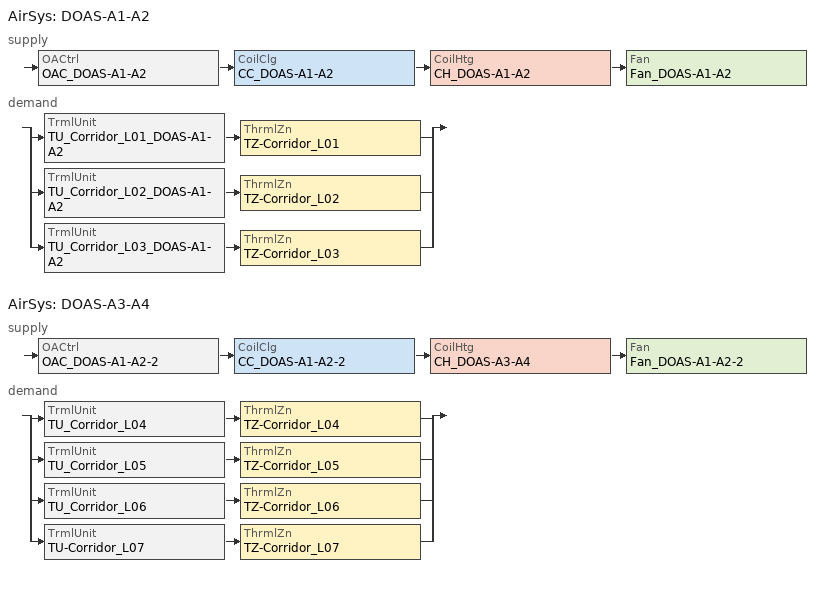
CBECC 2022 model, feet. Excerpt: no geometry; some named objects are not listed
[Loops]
AirSys 'DOAS-A1-A2'
 supply: OACtrl 'OAC_DOAS-A1-A2' > CoilClg 'CC_DOAS-A1-A2' > CoilHtg 'CH_DOAS-A1-A2' > Fan 'Fan_DOAS-A1-A2'
 demand: split
  | TrmlUnit 'TU_Corridor_L01_DOAS-A1-A2' > ThrmlZn 'TZ-Corridor_L01'
  | TrmlUnit 'TU_Corridor_L02_DOAS-A1-A2' > ThrmlZn 'TZ-Corridor_L02'
  | TrmlUnit 'TU_Corridor_L03_DOAS-A1-A2' > ThrmlZn 'TZ-Corridor_L03'
AirSys 'DOAS-A3-A4'
 supply: OACtrl 'OAC_DOAS-A1-A2-2' > CoilClg 'CC_DOAS-A1-A2-2' > CoilHtg 'CH_DOAS-A3-A4' > Fan 'Fan_DOAS-A1-A2-2'
 demand: split
  | TrmlUnit 'TU_Corridor_L04' > ThrmlZn 'TZ-Corridor_L04'
  | TrmlUnit 'TU_Corridor_L05' > ThrmlZn 'TZ-Corridor_L05'
  | TrmlUnit 'TU_Corridor_L06' > ThrmlZn 'TZ-Corridor_L06'
  | TrmlUnit 'TU-Corridor_L07' > ThrmlZn 'TZ-Corridor_L07'
[Proj]
Freedom Circle_Building A: GasType=NaturalGas; NatGasAvail=0; EffMetric=SEER/EER/HSPF; City=Santa Clara; ZipCode=95050; HVACAutoSizing=0; SolAccessRfArea=14570; ReducedPVReq=1; ReducedBattReq=1; ReducedBattReqExcpt=(Exc. 3) Battery required only for tenant areas >= 5,000 SF; RunTitle=Title 24 2022 Compliance; DefaultOptionInp=Modified Object; DefaultOptionObj=Modified Object; DefaultOptionDone=Modified Object
[Bldg]
<Name>Freedom Circle - Building A</Name>: BldgAz=45; TotStoryCnt=7; AboveGrdStoryCnt=7
[ResProj]
Freedom Circle_Building A 2: StdDesignFuel_Ckg=Proposed; StdDesignFuel_Dry=Proposed; StdDesignFuel_HVAC=Electricity; StdDesignFuel_DHW=Proposed; StdDesignCompactDistrib=0; StdDesignDrnWtrHtRecov=0; StdDesignHPWHLocOverride=0; StdDesignWinPerfAdjust=0; StdDesignIAQFanPwr=0.7
[ResZnGrp]
Name | Z | FlrToFlrHgt | FlrToCeilingHgt
Parking Floor | 0 | 10 | 10
1st Floor | 10 | 14 | 14
[ResOtherZn] ozDHWSys=SHW System; IAQOption=Individual IAQ Fans
Name | Type | SpcFunc | VentSpcFunc | Area | CeilingHeight | FloorHeight | Bottom | IAQFanRef | ozHVACSystem | ElevCnt | PrkgGarExhFlow
Bike_P01 | Unconditioned | Storage | General - Unoccupied | 586.731 | 10 | 10 | 0 | EF-B-4A_100 CFM_Bike Storage
Booster Pump_P01 | Unconditioned | Electrical, Mechanical, Telephone Rooms | Misc - All others | 526.75 | 10 | 10 | 0 | EF-B-1A_550 CFM_Booster Pump
Elec Distribution & Inverter_P01 | Conditioned | Electrical, Mechanical, Telephone Rooms | General - Unoccupied | 418.194 | 10 | 10 | 0 |  | CU-B-4A_Elec/Inverter_P01
Elevator 1&2_P01 | Unconditioned | Unoccupied-Include in Gross Floor Area | NA | 165.27 | 10 | 10 | 0 |  |  | 4
Elevator 3_P01 | Unconditioned | Unoccupied-Include in Gross Floor Area | NA | 89.8213 | 10 | 10 | 0 |  |  | 4
Elevator 4_P01 | Unconditioned | Unoccupied-Include in Gross Floor Area | NA | 85.0941 | 10 | 10 | 0 |  |  | 4
Elevator Ctrl 1&2_P01 | Conditioned | Electrical, Mechanical, Telephone Rooms | General - Unoccupied | 60.0976 | 10 | 10 | 0 |  | CU-B-2A_Elevator Ctrl 1&2_P01
Elevator Ctrl 3_P01 | Conditioned | Electrical, Mechanical, Telephone Rooms | General - Unoccupied | 199.11 | 10 | 10 | 0 |  | CU-B-3A_Elevator Ctrl 3_P01
Elevator Ctrl 4_P01 | Conditioned | Electrical, Mechanical, Telephone Rooms | General - Unoccupied | 87.3534 | 10 | 10 | 0 |  | CU-B-1A_Elevator Ctrl 4_P01
Elevator Lobby 1&2_P01 | Unconditioned | Lobby, Main Entry | Residential - Common corridors | 243.888 | 10 | 10 | 0 | SF-B-2A_200 CFM_Elev Lobby
Elevator Lobby 3_P01 | Unconditioned | Lobby, Main Entry | Residential - Common corridors | 151.669 | 10 | 10 | 0 | SF-B-3A_60 CFM_Elev Lobby
Elevator Lobby 4_P01 | Unconditioned | Lobby, Main Entry | Residential - Common corridors | 70.1511 | 10 | 10 | 0 | SF-B-1A_60 CFM_Elev Lobby
Fan Room_P01 | Unconditioned | Unoccupied-Include in Gross Floor Area |  | 489.311 | 10 | 10 | 0
Bike Storage_P01 | Unconditioned | Storage | General - Unoccupied | 1772.86 | 10 | 10 | 0 | EF-B-3A_250 CFM_Bike Storage
Parking Lot 2_P01 | Unconditioned | Parking Garage Area (Parking Zone and Ramps) | Exhaust - Parking garages | 64369.5 | 10 | 10 | 0 |  |  |  | 50000
Satellite Elec 1_P01 | Unconditioned | Electrical, Mechanical, Telephone Rooms | Misc - All others | 655.134 | 10 | 10 | 0 | EF-B-2A_400 CFM_Sat.Elec
Satellite Elec 2_P01 | Unconditioned | Electrical, Mechanical, Telephone Rooms |  | 516.688 | 10 | 10 | 0 | EF-B-6A_200CFM_Sat. Elec
Satellite Elec 3_P01 | Unconditioned | Electrical, Mechanical, Telephone Rooms |  | 389.998 | 10 | 10 | 0 | EF-B-5A_200 CFM_Sat. Elec
Stair 2_P01 | Unconditioned | Stairwell | General - Unoccupied | 362.414 | 10 | 10 | 0
Stair 3_P01 | Unconditioned | Stairwell | General - Unoccupied | 322.644 | 10 | 10 | 0
Stair 5_P01 | Unconditioned | Stairwell | General - Unoccupied | 194.124 | 10 | 10 | 0
Trash Termination 1_P01 | Unconditioned | Electrical, Mechanical, Telephone Rooms |  | 586.466 | 10 | 10 | 0 | ( TRE-A-1_600 CFM_Trash, TRS-A-1_600 CFM_Trash )
Trash Termination 2_P01 | Unconditioned | Unoccupied-Include in Gross Floor Area | NA | 458.317 | 10 | 10 | 0 | ( TRE-A-2_500 CFM_Trash, TRS-A-2_500 CFM_Trash )
Bike 1_L01 | Unconditioned | Storage | General - Unoccupied | 758.914 | 14 | 14 | 10 | EF-1-4A_100 CFM_BIKE
Bike 2_L01 | Unconditioned | Storage | General - Unoccupied | 441.972 | 14 | 14 | 10 | EF-1-5A_100 CFM_BIKE
Co-Working_L01 |  | Office Area (>250 square feet) | Office - Office space | 1304.46 | 14 | 14 | 10 | ( EF-1-1A_200 CFM_Co-Working, SF-1-1A_340 CFM_Co-Working ) | FCU-L1-1A-2A-3A_Co-Working_L01
Elec_L01 | Unconditioned | Unoccupied-Include in Gross Floor Area |  | 401.636 | 14 | 14 | 10
Elevator 1&2_L01 | Unconditioned | Unoccupied-Include in Gross Floor Area | NA | 165.27 | 14 | 14 | 10 |  |  | 4
Elevator 3_L01 | Unconditioned | Unoccupied-Include in Gross Floor Area | NA | 89.8213 | 14 | 14 | 10 |  |  | 4
Elevator 4_L01 | Unconditioned | Unoccupied-Include in Gross Floor Area | NA | 85.0941 | 14 | 14 | 10 |  |  | 4
Elevator Lobby 1&2_L01 | Unconditioned | Unoccupied-Include in Gross Floor Area |  | 542.515 | 14 | 14 | 10
[ResCathedralCeiling] RoofRise=0; Orientation=Back; Construction=Concrete Roof_2x8 R25; RoofSolReflect=0.65
Name | Area
Roof (Front 1) : Bike_P01 | 79.958
Roof (Front 1) : Elec Distribution & Inverter_P01 | 72.8912
Roof (Front 1) : Maintenance Bike Storage_P01 | 71.5769
Roof (Front 1) : Stair 3_P01 | 2.4791
Roof (Front 1) : Co-Working_L01 | 69.1628
Roof (Front 1) : Elevator Lobby 1&2_L01 | 2.33204
[ResUndgrWall] DepthBelowGrade=10; Construction=Undergrd Wall Cons
Name | Area
ExtWall (Left 1) : Bike_P01 | 318.921
ExtWall (Left 1) : Booster Pump_P01 | 150.528
ExtWall (Left 1) : Elec Distribution & Inverter_P01 | 272.014
ExtWall (Back 1) : Elec Distribution & Inverter_P01 | 155.22
ExtWall (Front 1) : Elevator 1&2_P01 | 82.8445
ExtWall (Left 1) : Elevator 1&2_P01 | 184.688
ExtWall (Right 1) : Elevator 3_P01 | 31.4101
ExtWall (Back 1) : Elevator Ctrl 3_P01 | 106.438
ExtWall (Right 1) : Elevator Ctrl 3_P01 | 185.586
ExtWall (Right 1) : Elevator Ctrl 4_P01 | 122.579
ExtWall (Front 1) : Elevator Lobby 1&2_P01 | 89.6522
ExtWall (Right 1) : Elevator Lobby 1&2_P01 | 272.037
ExtWall (Left 1) : Fan Room_P01 | 167.69
ExtWall (Front 1) : Maintenance Bike Storage_P01 | 248.894
ExtWall (Front 2) : Maintenance Bike Storage_P01 | 340.24
ExtWall (Front 3) : Maintenance Bike Storage_P01 | 23.5403
ExtWall (Left 1) : Maintenance Bike Storage_P01 | 150.667
ExtWall (Left 2) : Maintenance Bike Storage_P01 | 349.563
ExtWall (Right 1) : Maintenance Bike Storage_P01 | 98.5236
ExtWall (Front 1) : Parking Lot 2_P01 | 158.868
ExtWall (Front 2) : Parking Lot 2_P01 | 427.959
ExtWall (Front 3) : Parking Lot 2_P01 | 811.175
ExtWall (Front 4) : Parking Lot 2_P01 | 731.706
ExtWall (Left 1) : Parking Lot 2_P01 | 161.513
ExtWall (Left 2) : Parking Lot 2_P01 | 206.791
ExtWall (Left 3) : Parking Lot 2_P01 | 166.45
ExtWall (Left 4) : Parking Lot 2_P01 | 246.804
ExtWall (Left 5) : Parking Lot 2_P01 | 185.394
ExtWall (Left 6) : Parking Lot 2_P01 | 168.74
ExtWall (Back 1) : Parking Lot 2_P01 | 134.82
ExtWall (Back 2) : Parking Lot 2_P01 | 700.101
ExtWall (Back 3) : Parking Lot 2_P01 | 955.807
ExtWall (Back 4) : Parking Lot 2_P01 | 86.1848
ExtWall (Back 5) : Parking Lot 2_P01 | 320.3
ExtWall (Back 6) : Parking Lot 2_P01 | 105.407
ExtWall (Right 1) : Parking Lot 2_P01 | 50.9052
ExtWall (Right 2) : Parking Lot 2_P01 | 70.7594
ExtWall (Right 3) : Parking Lot 2_P01 | 162.749
ExtWall (Right 4) : Parking Lot 2_P01 | 746.624
ExtWall (Right 5) : Parking Lot 2_P01 | 1733.91
ExtWall (Right 6) : Parking Lot 2_P01 | 393.492
ExtWall (Front 1) : Satellite Elec 1_P01 | 112.218
ExtWall (Left 1) : Satellite Elec 1_P01 | 87.3491
ExtWall (Left 1) : Satellite Elec 2_P01 | 81.3619
ExtWall (Back 1) : Satellite Elec 2_P01 | 265.268
ExtWall (Left 1) : Stair 2_P01 | 243.283
ExtWall (Back 1) : Stair 2_P01 | 206.423
ExtWall (Right 1) : Stair 2_P01 | 120.857
ExtWall (Back 1) : Stair 3_P01 | 97.1447
ExtWall (Right 1) : Stair 3_P01 | 220.095
ExtWall (Left 1) : Stair 5_P01; ExtWall (Right 1) : Stair 5_P01 | 60.1837
ExtWall (Back 1) : Stair 5_P01 | 322.552
ExtWall (Front 1) : Trash Termination 1_P01 | 238.658
ExtWall (Back 1) : Trash Termination 2_P01 | 241.823
[ResSlabFlr]
Name | Area | Perimeter
SlabFlr : Bike_P01 | 586.731 | 0
SlabFlr : Booster Pump_P01 | 526.75 | 0
SlabFlr : Elec Distribution & Inverter_P01 | 418.194 | 0
SlabFlr : Elevator 1&2_P01 | 165.27 | 0
SlabFlr : Elevator 3_P01 | 89.8213 | 0
SlabFlr : Elevator 4_P01 | 85.0941 | 0
SlabFlr : Elevator Ctrl 1&2_P01 | 60.0976 | 0
SlabFlr : Elevator Ctrl 3_P01 | 199.11 | 0
SlabFlr : Elevator Ctrl 4_P01 | 87.3534 | 0
SlabFlr : Elevator Lobby 1&2_P01 | 243.888 | 0
SlabFlr : Elevator Lobby 3_P01 | 151.669 | 0
SlabFlr : Elevator Lobby 4_P01 | 70.1511 | 0
SlabFlr : Fan Room_P01 | 489.311 | 0
SlabFlr : Maintenance Bike Storage_P01 | 1772.86 | 0
SlabFlr : Parking Lot 2_P01 | 64369.5 | 0
SlabFlr : Satellite Elec 1_P01 | 655.134 | 0
SlabFlr : Satellite Elec 2_P01 | 516.688 | 0
SlabFlr : Satellite Elec 3_P01 | 389.998 | 0
SlabFlr : Stair 2_P01 | 362.414 | 0
SlabFlr : Stair 3_P01 | 322.644 | 0
SlabFlr : Stair 5_P01 | 194.124 | 0
SlabFlr : Trash Termination 1_P01 | 586.466 | 0
SlabFlr : Trash Termination 2_P01 | 458.317 | 0
SlabFlr : A8.0 MTL_L01 | 816.6 | 534.181
SlabFlr : B1.1 MTL_L01 | 2598.39 | 947.149
SlabFlr : B2.1 MTL_L01 | 1171.77 | 557.196
SlabFlr : S1.1 MTL_L01 | 547.743 | 324.282
SlabFlr : Co-Working_L01 | 1304.46 | 479.435
SlabFlr : Elec_L01 | 401.636 | 339.978
[ResIntWall]
Name | Area | Construction | IsPartySurface | Outside
IntWall : Bike_P01 | 183.299 | Concrete Interior Wall | 1 | Parking Lot 2_P01
IntWall : Bike_P01 2 | 319.344 | Concrete Interior Wall | 1 | Parking Lot 2_P01
IntWall : Bike_P01 3 | 184.41 | Concrete Interior Wall | 1 | Parking Lot 2_P01
IntWall : Booster Pump_P01 | 291.795 | Concrete Interior Wall | 1 | Fan Room_P01
IntWall : Booster Pump_P01 2 | 58.1398 | Concrete Interior Wall | 1 | Parking Lot 2_P01
IntWall : Booster Pump_P01 3 | 150.528 | Concrete Interior Wall | 1 | Parking Lot 2_P01
IntWall : Booster Pump_P01 4 | 349.934 | Concrete Interior Wall | 1 | Parking Lot 2_P01
IntWall : Elec Distribution & Inverter_P01 | 151.366 | Concrete Interior Wall | 1 | Parking Lot 2_P01
IntWall : Elec Distribution & Inverter_P01 2 | 273.621 | Concrete Interior Wall | 1 | Parking Lot 2_P01
IntWall : Elevator 1&2_P01 | 82.8445 | Concrete Interior Wall | 1 | Elevator Ctrl 1&2_P01
IntWall : Elevator 1&2_P01 2 | 199.495 | Concrete Interior Wall | 1 | Elevator Lobby 1&2_P01
IntWall : Elevator 1&2_P01 3 | 14.8064 | Concrete Interior Wall | 1 | Bike Storage_P01
IntWall : Elevator 3_P01 | 49.46 | Concrete Interior Wall | 1 | Elevator Ctrl 3_P01
IntWall : Elevator 3_P01 2 | 111.046 | Concrete Interior Wall | 1 | Elevator Lobby 3_P01
IntWall : Elevator 3_P01 3 | 80.2824 | Concrete Interior Wall | 1 | Stair 2_P01
IntWall : Elevator 3_P01 4 | 111.93 | Concrete Interior Wall | 1 | Stair 2_P01
IntWall : Elevator 4_P01 | 5.04921 | Concrete Interior Wall | 1 | Elevator Ctrl 4_P01
IntWall : Elevator 4_P01 2 | 99.1142 | Concrete Interior Wall | 1 | Elevator Lobby 4_P01
IntWall : Elevator 4_P01 3; IntWall : Elevator 4_P01 5 | 81.6929 | Concrete Interior Wall | 1 | Parking Lot 2_P01
IntWall : Elevator 4_P01 4 | 104.163 | Concrete Interior Wall | 1 | Parking Lot 2_P01
IntWall : Elevator Ctrl 1&2_P01 | 72.5427 | Concrete Interior Wall | 1 | Elevator Lobby 1&2_P01
IntWall : Elevator Ctrl 1&2_P01 2 | 72.5427 | Concrete Interior Wall | 1 | Bike Storage_P01
IntWall : Elevator Ctrl 1&2_P01 3 | 82.8445 | Concrete Interior Wall | 1 | Parking Lot 2_P01
IntWall : Elevator Ctrl 3_P01 | 136.58 | Concrete Interior Wall | 1 | Elevator Lobby 3_P01
IntWall : Elevator Ctrl 3_P01 2 | 107.307 | Concrete Interior Wall | 1 | Parking Lot 2_P01
IntWall : Elevator Ctrl 4_P01 | 65.4626 | Concrete Interior Wall | 1 | Elevator Lobby 4_P01
IntWall : Elevator Ctrl 4_P01 2 | 66.2139 | Concrete Interior Wall | 1 | Parking Lot 2_P01
IntWall : Elevator Ctrl 4_P01 3 | 57.1161 | Concrete Interior Wall | 1 | Parking Lot 2_P01
IntWall : Elevator Ctrl 4_P01 4 | 71.2631 | Concrete Interior Wall | 1 | Parking Lot 2_P01
IntWall : Elevator Lobby 1&2_P01 | 89.6522 | Concrete Interior Wall | 1 | Parking Lot 2_P01
IntWall : Elevator Lobby 3_P01 | 93.313 | Concrete Interior Wall | 1 | Parking Lot 2_P01
IntWall : Elevator Lobby 3_P01 2 | 111.831 | Concrete Interior Wall | 1 | Parking Lot 2_P01
IntWall : Elevator Lobby 3_P01 3 | 42.3139 | Concrete Interior Wall | 1 | Stair 2_P01
IntWall : Elevator Lobby 4_P01 | 8.0479 | Concrete Interior Wall | 1 | Parking Lot 2_P01
IntWall : Elevator Lobby 4_P01 2 | 65.4626 | Concrete Interior Wall | 1 | Parking Lot 2_P01
IntWall : Elevator Lobby 4_P01 3 | 107.162 | Concrete Interior Wall | 1 | Parking Lot 2_P01
IntWall : Fan Room_P01 | 167.69 | Concrete Interior Wall | 1 | Parking Lot 2_P01
IntWall : Fan Room_P01 2 | 291.795 | Concrete Interior Wall | 1 | Satellite Elec 1_P01
IntWall : Maintenance Bike Storage_P01 | 73.1234 | Concrete Interior Wall | 1 | Parking Lot 2_P01
IntWall : Maintenance Bike Storage_P01 2 | 549.682 | Concrete Interior Wall | 1 | Parking Lot 2_P01
IntWall : Maintenance Bike Storage_P01 3 | 141.093 | Concrete Interior Wall | 1 | Parking Lot 2_P01
IntWall : Maintenance Bike Storage_P01 4 | 78.9075 | Concrete Interior Wall | 1 | Parking Lot 2_P01
IntWall : Maintenance Bike Storage_P01 5 | 63.0381 | Concrete Interior Wall | 1 | Parking Lot 2_P01
IntWall : Maintenance Bike Storage_P01 6 | 149.967 | Concrete Interior Wall | 1 | Parking Lot 2_P01
IntWall : Parking Lot 2_P01 | 38.9468 | Concrete Interior Wall | 1 | Satellite Elec 1_P01
IntWall : Parking Lot 2_P01 2 | 29.5997 | Concrete Interior Wall | 1 | Satellite Elec 1_P01
IntWall : Parking Lot 2_P01 3 | 423.205 | Concrete Interior Wall | 1 | Satellite Elec 1_P01
IntWall : Parking Lot 2_P01 4 | 160.472 | Concrete Interior Wall | 1 | Satellite Elec 1_P01
IntWall : Parking Lot 2_P01 5 | 58.1398 | Concrete Interior Wall | 1 | Satellite Elec 1_P01
IntWall : Parking Lot 2_P01 6 | 266.558 | Concrete Interior Wall | 1 | Satellite Elec 2_P01
IntWall : Parking Lot 2_P01 7 | 112.627 | Concrete Interior Wall | 1 | Satellite Elec 2_P01
IntWall : Parking Lot 2_P01 8; IntWall : Parking Lot 2_P01 10 | 280.748 | Concrete Interior Wall | 1 | Satellite Elec 3_P01
IntWall : Parking Lot 2_P01 9; IntWall : Parking Lot 2_P01 11 | 138.914 | Concrete Interior Wall | 1 | Satellite Elec 3_P01
IntWall : Parking Lot 2_P01 12 | 91.7119 | Concrete Interior Wall | 1 | Stair 2_P01
IntWall : Parking Lot 2_P01 13 | 45.3352 | Concrete Interior Wall | 1 | Stair 3_P01
IntWall : Parking Lot 2_P01 14 | 167.275 | Concrete Interior Wall | 1 | Stair 3_P01
IntWall : Parking Lot 2_P01 15 | 72.0681 | Concrete Interior Wall | 1 | Stair 3_P01
IntWall : Parking Lot 2_P01 16 | 322.552 | Concrete Interior Wall | 1 | Stair 5_P01
IntWall : Parking Lot 2_P01 17 | 143.012 | Concrete Interior Wall | 1 | Trash Termination 1_P01
IntWall : Parking Lot 2_P01 18 | 238.658 | Concrete Interior Wall | 1 | Trash Termination 1_P01
IntWall : Parking Lot 2_P01 19 | 245.735 | Concrete Interior Wall | 1 | Trash Termination 1_P01
IntWall : Parking Lot 2_P01 20 | 169.228 | Concrete Interior Wall | 1 | Trash Termination 2_P01
ResidentialInteriorWall 1526 | 20000 | Concrete Interior Wall |  | Parking Lot 2_P01
IntWall : Satellite Elec 1_P01 | 102.723 | Concrete Interior Wall | 1 | Trash Termination 1_P01
IntWall : Satellite Elec 2_P01 | 194.627 | Concrete Interior Wall | 1 | Trash Termination 2_P01
IntWall : Stair 3_P01 | 71.4232 | Concrete Interior Wall | 1 | Trash Termination 2_P01
IntWall : Stair 3_P01 2 | 17.5122 | Concrete Interior Wall | 1 | Trash Termination 2_P01
IntWall : Stair 3_P01 3 | 179.131 | Concrete Interior Wall | 1 | Trash Termination 2_P01
IntWall : A1.0 MTL_L01 | 354.881 | Interior Wall Cons | 1 | Corridor_L01
IntWall : A1.0 MTL_L01 2 | 387.418 | Interior Wall Cons | 1 | B2.1 MTL_L01
IntWall : A1.0 MTL_L01 3 | 103.027 | Interior Wall Cons | 1 | Elevator Lobby 3_L01
IntWall : A1.0 MTL_L01 4 | 375.25 | Interior Wall Cons | 1 | Stair 2_L01
IntWall : A1.0 MTL_L01 5 | 354.283 | Interior Wall Cons | 1 | Corridor_L01
IntWall : A1.0 MTL_L01 6 | 27.0495 | Interior Wall Cons | 1 | Corridor_L01
IntWall : A1.0 MTL_L01 7 | 83.7527 | Interior Wall Cons | 1 | A8.0 MTL_L01
IntWall : A1.0 MTL_L01 8 | 385.752 | Interior Wall Cons | 1 | B2.0 MTL_L01
IntWall : A1.0 MTL_L01 9 | 367.893 | Interior Wall Cons | 1 | Elec_L01
IntWall : A1.0 MTL_L01 10 | 348.364 | Interior Wall Cons | 1 | Corridor_L01
IntWall : A1.0 MTL_L01 11 | 384.47 | Interior Wall Cons | 1 | MAIL_L01
IntWall : A1.0 MTL_L01 12 | 474.575 | Interior Wall Cons | 1 | S1.0 MTL_L01
IntWall : A1.0 MTL_L01 13 | 354.252 | Interior Wall Cons | 1 | Corridor_L01
IntWall : A1.0 MTL_L01 14 | 385.901 | Interior Wall Cons | 1 | A2.0 MTL_L01
IntWall : A1.0 MTL_L01 15 | 478.82 | Interior Wall Cons | 1 | S1.0 MTL_L01
IntWall : A2.0 MTL_L01 | 357.877 | Interior Wall Cons | 1 | Corridor_L01
IntWall : A2.0 MTL_L01 2 | 482.192 | Interior Wall Cons | 1 | B2.0 MTL_L01
IntWall : A2.0 MTL_L01 3 | 478.261 | Interior Wall Cons | 1 | B3.0 MTL_L01
IntWall : A2.0 MTL_L01 4; IntWall : A2.0 MTL_L01 5 | 480.837 | Interior Wall Cons | 1 | B1.1 MTL_L01
IntWall : A2.0 MTL_L01 6 | 349.812 | Interior Wall Cons | 1 | Corridor_L01
IntWall : A2.0 MTL_L01 7 | 352.118 | Interior Wall Cons | 1 | Corridor_L01
IntWall : A2.0 MTL_L01 8 | 387.857 | Interior Wall Cons | 1 | B2.0 MTL_L01
IntWall : A2.0 MTL_L01 9 | 353.963 | Interior Wall Cons | 1 | Corridor_L01
IntWall : A2.0 MTL_L01 10 | 481.012 | Interior Wall Cons | 1 | Elevator Lobby 3_L01
IntWall : A2.0 MTL_L01 11 | 477.841 | Interior Wall Cons | 1 | S1.0 MTL_L01
IntWall : A8.0 MTL_L01 | 75.2265 | Interior Wall Cons | 1 | Corridor_L01
IntWall : A8.0 MTL_L01 2 | 50.0685 | Interior Wall Cons | 1 | Corridor_L01
IntWall : A8.0 MTL_L01 3 | 433.14 | Interior Wall Cons | 1 | B2.1 MTL_L01
IntWall : A8.0 MTL_L01 4 | 129.998 | Interior Wall Cons | 1 | Elec_L01
IntWall : A8.0 MTL_L01 5 | 162.589 | Interior Wall Cons | 1 | Elec_L01
IntWall : A8.0 MTL_L01 6 | 164.26 | Interior Wall Cons | 1 | Elec_L01
IntWall : B1.1 MTL_L01; IntWall : B3.0 MTL_L01 2 | 68.668 | Interior Wall Cons | 1 | Corridor_L01
IntWall : B1.1 MTL_L01 2 | 530.094 | Interior Wall Cons | 1 | Corridor_L01
IntWall : B1.1 MTL_L01 3; IntWall : B3.0 MTL_L01 3 | 379.139 | Interior Wall Cons | 1 | Stair 4_L01
IntWall : B1.1 MTL_L01 4 | 529.07 | Interior Wall Cons | 1 | Corridor_L01
IntWall : B1.1 MTL_L01 5 | 456.938 | Interior Wall Cons | 1 | S1.1 MTL_L01
IntWall : B2.0 MTL_L01 | 524.62 | Interior Wall Cons | 1 | Corridor_L01
IntWall : B2.0 MTL_L01 2 | 526.039 | Interior Wall Cons | 1 | Corridor_L01
IntWall : B2.0 MTL_L01 3 | 385.562 | Interior Wall Cons | 1 | S1.0 MTL_L01
IntWall : B2.1 MTL_L01 | 159.635 | Interior Wall Cons | 1 | Corridor_L01
IntWall : B2.1 MTL_L01 2 | 46.0482 | Interior Wall Cons | 1 | Corridor_L01
IntWall : B2.1 MTL_L01 3 | 365.695 | Interior Wall Cons | 1 | Corridor_L01
IntWall : B3.0 MTL_L01 | 486.969 | Interior Wall Cons | 1 | Corridor_L01
IntWall : B3.0 MTL_L01 4 | 250.205 | Interior Wall Cons | 1 | Corridor_L01
IntWall : B3.0 MTL_L01 5 | 96.6436 | Interior Wall Cons | 1 | Stair 3_L01
IntWall : B3.0 MTL_L01 6 | 136.259 | Interior Wall Cons | 1 | Trash Vestibule 2_L01
IntWall : S1.0 MTL_L01 | 242.963 | Interior Wall Cons | 1 | Corridor_L01
IntWall : S1.0 MTL_L01 2 | 474.445 | Interior Wall Cons | 1 | Stair 1_L01
IntWall : S1.0 MTL_L01 3 | 237.984 | Interior Wall Cons | 1 | Corridor_L01
IntWall : S1.0 MTL_L01 4 | 474.224 | Interior Wall Cons | 1 | Stair 1_L01
IntWall : S1.0 MTL_L01 5 | 236.667 | Interior Wall Cons | 1 | Corridor_L01
IntWall : S1.1 MTL_L01 | 234.95 | Interior Wall Cons | 1 | Corridor_L01
IntWall : S1.1 MTL_L01 2 | 456.938 | Interior Wall Cons | 1 | Co-Working_L01
IntWall : Bike 1_L01 | 366.329 | Interior Wall Cons | 1 | Fan_L01
IntWall : Bike 1_L01 2 | 313.089 | Interior Wall Cons | 1 | Leasing Office_L01
IntWall : Bike 1_L01 3 | 108.766 | Interior Wall Cons | 1 | Parking Lot_L01
IntWall : Bike 1_L01 4 | 313.089 | Interior Wall Cons | 1 | Parking Lot_L01
IntWall : Bike 1_L01 5 | 475.095 | Interior Wall Cons | 1 | Parking Lot_L01
IntWall : Bike 2_L01 | 481.029 | Interior Wall Cons | 1 | Corridor_L01
IntWall : Bike 2_L01 2 | 47.222 | Interior Wall Cons | 1 | Parking Lot_L01
IntWall : Bike 2_L01 3 | 218.846 | Interior Wall Cons | 1 | Parking Lot_L01
IntWall : Bike 2_L01 4 | 470.98 | Interior Wall Cons | 1 | Parking Lot_L01
IntWall : Bike 2_L01 5 | 100.834 | Interior Wall Cons | 1 | Parking Lot_L01
IntWall : Co-Working_L01 | 425.521 | Interior Wall Cons | 1 | Passageway 2_L01
IntWall : Elevator 1&2_L01 | 20.729 | Interior Wall Cons | 1 | Elevator Lobby 1&2_L01
IntWall : Elevator 1&2_L01 2 | 115.982 | Interior Wall Cons | 1 | Elevator Lobby 1&2_L01
IntWall : Elevator 1&2_L01 3 | 279.293 | Interior Wall Cons | 1 | Elevator Lobby 1&2_L01
IntWall : Elevator 1&2_L01 4 | 258.564 | Interior Wall Cons | 1 | Lobby_L01
IntWall : Elevator 1&2_L01 5 | 115.982 | Interior Wall Cons | 1 | Lobby_L01
IntWall : Elevator 3_L01 | 155.464 | Interior Wall Cons | 1 | Elevator Lobby 3_L01
IntWall : Elevator 3_L01 2 | 113.218 | Interior Wall Cons | 1 | Elevator Lobby 3_L01
IntWall : Elevator 3_L01 3 | 156.702 | Interior Wall Cons | 1 | Elevator Lobby 3_L01
IntWall : Elevator 3_L01 4 | 112.395 | Interior Wall Cons | 1 | Stair 2_L01
IntWall : Elevator 4_L01 | 138.76 | Interior Wall Cons | 1 | Elevator Lobby 4_L01
IntWall : Elevator 4_L01 2 | 145.829 | Interior Wall Cons | 1 | Move-in_L01
IntWall : Elevator 4_L01 3 | 114.37 | Interior Wall Cons | 1 | Move-in_L01
IntWall : Elevator 4_L01 4 | 7.0689 | Interior Wall Cons | 1 | Move-in_L01
IntWall : Elevator 4_L01 5 | 114.37 | Interior Wall Cons | 1 | Parking Lot_L01
IntWall : Elevator Lobby 1&2_L01 | 331.972 | Interior Wall Cons | 1 | Lobby_L01
IntWall : Elevator Lobby 1&2_L01 2 | 125.513 | Interior Wall Cons | 1 | Lobby_L01
IntWall : Elevator Lobby 1&2_L01 3 | 24.6699 | Interior Wall Cons | 1 | MAIL_L01
[IntLtgSys] AllowType=GeneralAllowance
Name | LumRef | LumCnt
Lighting_Bike_P01; Lighting_Satellite Elec 2_P01; Lighting_Satellite Elec 3_P01; Lighting_Trash Termination 1_P01; Lighting_Trash Termination 2_P01 | FB1 | 6
Lighting_Booster Pump_P01; Lighting_Bike 1_L01; Lighting_Elec_L01 | FB1 | 4
Lighting_Elec Distribution & Inverter_P01 | FB1 | 3
Lighting_Elevator Ctrl 1&2_P01; Lighting_Elevator Ctrl 3_P01 | FB1 | 2
Lighting_Elevator Ctrl 4_P01 | FB1 | 1
Lighting_Elevator Lobby 1&2_P01; Lighting_Elevator Lobby 3_P01 | FC1 | 2
Lighting_Elevator Lobby 2_P01 | A2 | 2
Lighting_Fan Room_P01 | FB1 | 5
Lighting_Bike Storage_P01 | ( FB1, FB1, FB1, FB1, FB1 ) | ( 3, 3, 3, 3, 3 )
Lighting_Bike Storage_P01 2 | ( FG1, FG1E, EX ) | ( 69, 69, 14 )
Lighting_Satellite Elec 1_P01 | FB1 | 7
Lighting_Stair 2_P01; Lighting_Stair 5_P01 | FS1 | 2
Lighting_Stair 3_P01 | FS1 | 3
Lighting_Co-Working_L01 | ( A2A, A2, LDP1 ) | ( 4, 14, 2 )
[ResZn] CeilingHeight=14; FloorHeight=14; Bottom=10
A1.0 MTL_L01; A2.0 MTL_L01; A8.0 MTL_L01; B1.1 MTL_L01; B2.0 MTL_L01; B2.1 MTL_L01; B3.0 MTL_L01; S1.0 MTL_L01; S1.1 MTL_L01
[ResExtWall] Construction=R-21 Metal Frame
Name | Orientation | Area
ExtWall (Front 1) : A1.0 MTL_L01 | Front | 92.3
ExtWall (Front 2) : A1.0 MTL_L01 | Front | 95.5482
ExtWall (Left 1) : A1.0 MTL_L01 | Left | 93.2304
ExtWall (Left 2) : A1.0 MTL_L01 | Left | 157.681
ExtWall (Left 3) : A1.0 MTL_L01 | Left | 194.176
ExtWall (Left 4) : A1.0 MTL_L01 | Left | 150.903
ExtWall (Left 5) : A1.0 MTL_L01 | Left | 190.464
ExtWall (Back 1) : A1.0 MTL_L01 | Back | 159.437
ExtWall (Back 2) : A1.0 MTL_L01 | Back | 193.603
ExtWall (Back 3) : A1.0 MTL_L01 | Back | 158.257
ExtWall (Back 4) : A1.0 MTL_L01 | Back | 197.773
ExtWall (Right 1) : A1.0 MTL_L01 | Right | 94.0157
ExtWall (Front 1) : A2.0 MTL_L01 | Front | 349.812
ExtWall (Left 1) : A2.0 MTL_L01 | Left | 98.641
ExtWall (Back 1) : A2.0 MTL_L01 | Back | 353.22
ExtWall (Back 2) : A2.0 MTL_L01 | Back | 351.722
ExtWall (Back 3) : A2.0 MTL_L01 | Back | 353.601
ExtWall (Right 1) : A2.0 MTL_L01 | Right | 95.8649
ExtWall (Front 1) : A8.0 MTL_L01 | Front | 94.6423
ExtWall (Left 1) : A8.0 MTL_L01 | Left | 188.294
ExtWall (Left 2) : A8.0 MTL_L01 | Left | 71.6659
ExtWall (Back 1) : A8.0 MTL_L01 | Back | 497.291
ExtWall (Front 1) : B1.1 MTL_L01 | Front | 530.094
ExtWall (Front 2) : B1.1 MTL_L01 | Front | 529.07
ExtWall (Left 1) : B1.1 MTL_L01 | Left | 23.8983
ExtWall (Right 1) : B1.1 MTL_L01 | Right | 33.0295
ExtWall (Front 1) : B2.0 MTL_L01 | Front | 92.1495
ExtWall (Left 1) : B2.0 MTL_L01 | Left | 94.9349
ExtWall (Left 2) : B2.0 MTL_L01 | Left | 168.661
ExtWall (Left 3) : B2.0 MTL_L01 | Left | 362.091
ExtWall (Back 1) : B2.0 MTL_L01 | Back | 163.677
ExtWall (Back 2) : B2.0 MTL_L01 | Back | 364.328
ExtWall (Back 3) : B2.0 MTL_L01 | Back | 88.8681
ExtWall (Back 1) : B2.1 MTL_L01 | Back | 169.621
ExtWall (Back 2) : B2.1 MTL_L01 | Back | 362.609
ExtWall (Right 1) : B2.1 MTL_L01 | Right | 92.6713
ExtWall (Front 1) : B3.0 MTL_L01 | Front | 486.969
ExtWall (Left 1) : B3.0 MTL_L01 | Left | 33.0295
ExtWall (Back 1) : B3.0 MTL_L01 | Back | 480.566
ExtWall (Right 1) : B3.0 MTL_L01 | Right | 480.837
ExtWall (Right 2) : B3.0 MTL_L01 | Right | 480.495
ExtWall (Left 1) : S1.0 MTL_L01 | Left | 237.552
ExtWall (Left 2) : S1.0 MTL_L01 | Left | 239.213
ExtWall (Back 1) : S1.0 MTL_L01 | Back | 87.31
ExtWall (Back 2) : S1.0 MTL_L01 | Back | 233.742
ExtWall (Front 1) : S1.1 MTL_L01 | Front | 234.95
ExtWall (Front 1) : Co-Working_L01 | Front | 472.192
ExtWall (Left 1) : Co-Working_L01 | Left | 550.731
ExtWall (Left 1) : Elec_L01 | Left | 51.5228
ExtWall (Left 2) : Elec_L01 | Left | 193.707
ExtWall (Back 1) : Elec_L01 | Back | 88.1541
[ResWin] SpecMethod=Overall Window Area
Name | WinType
Window (Front 1) : A1.0 MTL_L01; Window (Front 2) : A1.0 MTL_L01; Window (Left 3) : A8.0 MTL_L01; Window (Front 1) : B2.0 MTL_L01 | ResidentialWindowType 1
Window (Left 1) : A1.0 MTL_L01; Window (Left 4) : A1.0 MTL_L01; Window (Back 1) : A1.0 MTL_L01; Window (Back 4) : A1.0 MTL_L01; Window (Back 5) : A1.0 MTL_L01; Window (Front 2) : A2.0 MTL_L01; Window (Back 1) : A2.0 MTL_L01; Window (Back 2) : A2.0 MTL_L01; Window (Back 3) : A2.0 MTL_L01; Window (Back 5) : A2.0 MTL_L01; Window (Back 6) : A2.0 MTL_L01; Window (Back 8) : A2.0 MTL_L01; Window (Front 1) : B1.1 MTL_L01; Window (Front 3) : B1.1 MTL_L01; Window (Front 4) : B1.1 MTL_L01; Window (Front 6) : B1.1 MTL_L01; Window (Left 1) : B2.0 MTL_L01; Window (Back 1) : B2.0 MTL_L01; Window (Back 2) : B2.0 MTL_L01; Window (Back 3) : B2.0 MTL_L01; Window (Back 1) : B2.1 MTL_L01; Window (Back 1) : B3.0 MTL_L01; Window (Back 2) : B3.0 MTL_L01; Window (Right 8) : B3.0 MTL_L01; Window (Right 9) : B3.0 MTL_L01; Window (Back 2) : S1.0 MTL_L01 | ResidentialWindowType 2
Window (Left 2) : A1.0 MTL_L01; Window (Left 3) : A1.0 MTL_L01; Window (Left 5) : A1.0 MTL_L01; Window (Left 6) : A1.0 MTL_L01; Window (Back 2) : A1.0 MTL_L01; Window (Back 3) : A1.0 MTL_L01; Window (Back 6) : A1.0 MTL_L01; Window (Back 4) : A2.0 MTL_L01; Window (Back 3) : A8.0 MTL_L01; Window (Back 4) : A8.0 MTL_L01; Window (Back 5) : A8.0 MTL_L01; Window (Left 2) : B2.0 MTL_L01; Window (Left 3) : B2.0 MTL_L01; Window (Left 4) : B2.0 MTL_L01; Window (Left 5) : B2.0 MTL_L01; Window (Back 2) : B2.1 MTL_L01; Window (Back 3) : B2.1 MTL_L01; Window (Back 4) : B2.1 MTL_L01; Window (Back 5) : B2.1 MTL_L01; Window (Left 1) : S1.0 MTL_L01; Window (Left 2) : S1.0 MTL_L01; Window (Left 3) : S1.0 MTL_L01; Window (Left 4) : S1.0 MTL_L01 | ResidentialWindowType 3
Window (Front 1) : A2.0 MTL_L01; Window (Front 2) : B1.1 MTL_L01; Window (Front 5) : B1.1 MTL_L01; Window (Front 1) : S1.1 MTL_L01 | ResidentialWindowType 4
Window (Back 7) : A2.0 MTL_L01; Window (Front 1) : B3.0 MTL_L01; Window (Front 2) : B3.0 MTL_L01; Window (Back 3) : B3.0 MTL_L01; Window (Back 4) : B3.0 MTL_L01; Window (Back 5) : B3.0 MTL_L01; Window (Right 1) : B3.0 MTL_L01; Window (Right 2) : B3.0 MTL_L01; Window (Right 5) : B3.0 MTL_L01; Window (Right 6) : B3.0 MTL_L01; Window (Right 7) : B3.0 MTL_L01; Window (Back 1) : S1.0 MTL_L01 | ResidentialWindowType 5
Window (Left 1) : A8.0 MTL_L01; Window (Left 2) : A8.0 MTL_L01; Window (Back 1) : A8.0 MTL_L01; Window (Back 2) : A8.0 MTL_L01 | ResidentialWindowType 6
Window (Front 3) : B3.0 MTL_L01; Window (Front 4) : B3.0 MTL_L01; Window (Right 3) : B3.0 MTL_L01; Window (Right 4) : B3.0 MTL_L01 | ResidentialWindowType 7
Window (Front 1) : Co-Working_L01; Window (Front 3) : Co-Working_L01 | ResidentialWindowType 8
Window (Front 2) : Co-Working_L01 | ResidentialWindowType 9
Window (Left 1) : Co-Working_L01 | ResidentialWindowType 10
Window (Left 2) : Co-Working_L01; Window (Left 3) : Co-Working_L01 | ResidentialWindowType 11
Window (Left 4) : Co-Working_L01 | ResidentialWindowType 12
Window (Left 1) : Elec_L01 | ResidentialWindowType 13
[ResIntFlr] FloorZ=10; Construction=Interior Concrete Floor; IsPartySurface=1
Name | Area | Outside
IntFloor : A1.0 MTL_L01 | 311.111 | Elec Distribution & Inverter_P01
IntFloor : A1.0 MTL_L01 2 | 444.843 | Parking Lot 2_P01
IntFloor : A1.0 MTL_L01 3 | 411.847 | Bike Storage_P01
IntFloor : A1.0 MTL_L01 4 | 351.153 | Parking Lot 2_P01
IntFloor : A2.0 MTL_L01 | 24.1369 | Satellite Elec 2_P01
IntFloor : A2.0 MTL_L01 2 | 99.5897 | Elevator Ctrl 3_P01
IntFloor : A2.0 MTL_L01 3 | 2.36209 | Parking Lot 2_P01
IntFloor : B2.0 MTL_L01 | 196.141 | Bike_P01
IntFloor : B2.0 MTL_L01 2 | 34.1929 | Elec Distribution & Inverter_P01
IntFloor : B2.0 MTL_L01 3 | 973.205 | Parking Lot 2_P01
IntFloor : B3.0 MTL_L01 | 3.97128 | Satellite Elec 2_P01
IntFloor : B3.0 MTL_L01 2 | 6.48858 | Stair 3_P01
IntFloor : B3.0 MTL_L01 3 | 25.741 | Trash Termination 2_P01
IntFloor : S1.0 MTL_L01 | 310.632 | Bike_P01
IntFloor : S1.0 MTL_L01 2 | 269.967 | Parking Lot 2_P01
IntFloor : S1.0 MTL_L01 3 | 107.913 | Bike Storage_P01
IntFloor : S1.0 MTL_L01 4 | 469.415 | Parking Lot 2_P01
IntFloor : Bike 1_L01 | 510.823 | Booster Pump_P01
IntFloor : Bike 1_L01 2 | 212.585 | Fan Room_P01
IntFloor : Bike 1_L01 3 | 34.6488 | Parking Lot 2_P01
IntFloor : Bike 1_L01 4 | 0.857291 | Parking Lot 2_P01
IntFloor : Bike 2_L01 | 441.972 | Parking Lot 2_P01
IntFloor : Elevator 1&2_L01 | 165.27 | Elevator 1&2_P01
IntFloor : Elevator 3_L01 | 89.8213 | Elevator 3_P01
IntFloor : Elevator 4_L01 | 85.0941 | Elevator 4_P01
IntFloor : Elevator Lobby 1&2_L01 | 60.0976 | Elevator Ctrl 1&2_P01
IntFloor : Elevator Lobby 1&2_L01 2 | 243.888 | Elevator Lobby 1&2_P01
IntFloor : Elevator Lobby 1&2_L01 3 | 238.53 | Bike Storage_P01
[DwellUnit]
Name | DwellUnitTypeRef | Count
DwellingUnit 1 | A1.0 MTL_A | 4
DwellingUnit 2 | A2.0 MTL_A | 4
DwellingUnit 3 | A8.0 MTL_A
DwellingUnit 4 | B1.1 MTL_A | 2
DwellingUnit 5 | B2.0 MTL_A | 2
DwellingUnit 6 | B2.1 MTL_A
DwellingUnit 7 | B3.0 MTL_A | 2
DwellingUnit 8 | S1.0 MTL_A | 3
DwellingUnit 9 | S1.1 MTL_A | 1
[AirSys] Type=PVAV; CtrlSysType=DDCToZone; Cnt=1; ClgCtrl=Fixed; DuctLctn=Conditioned
DOAS-A1-A2; DOAS-A3-A4
[AirSeg]
Name | Sys | Type
DOAS-A1-A2_AS | DOAS-A1-A2 | Supply
Return_DOAS-A1-A2 | DOAS-A1-A2 | Return
DOAS-A3-A4_AS | DOAS-A3-A4 | Supply
Return_DOAS-A1-A2-2 | DOAS-A3-A4 | Return
[CoilClg] Type=DirectExpansion; DXEER=11; DXIEER=13.2
Name | Sys | CapTotNetRtd
CC_DOAS-A1-A2 | DOAS-A1-A2 | 409200
CC_DOAS-A1-A2-2 | DOAS-A3-A4 | 279200
[CoilHtg] Type=Resistance
Name | Sys | CapTotGrossRtd
CH_DOAS-A1-A2 | DOAS-A1-A2 | 259322
CH_DOAS-A3-A4 | DOAS-A3-A4 | 225202
[Fan] ModelingMthd=StaticPressure; TotStaticPress=1.4; MtrEff=0.9; FEI=1
Name | Sys | CtrlMthd | FlowCap | FlowMin | MtrHP
Fan_DOAS-A1-A2 | DOAS-A1-A2 | VariableSpeedDrive | 6250 | 1461 | 2.5
Fan_DOAS-A1-A2-2 | DOAS-A3-A4 |  | 7390 | 2866 | 3
[OACtrl] EconoCtrlMthd=FixedDryBulb
Name | Sys
OAC_DOAS-A1-A2 | DOAS-A1-A2
OAC_DOAS-A1-A2-2 | DOAS-A3-A4
[TrmlUnit] Type=VAVNoReheatBox
Name | Sys | ZnServedRef | PriAirFlowMax | PriAirFlowMin
TU_Corridor_L01_DOAS-A1-A2 | DOAS-A1-A2 | TZ-Corridor_L01 | 1700 | 255
TU_Corridor_L02_DOAS-A1-A2 | DOAS-A1-A2 | TZ-Corridor_L02 | 5559 | 834
TU_Corridor_L03_DOAS-A1-A2 | DOAS-A1-A2 | TZ-Corridor_L03 | 10525 | 1579
TU_Corridor_L04 | DOAS-A3-A4 | TZ-Corridor_L04 | 9395 | 1409
TU_Corridor_L05 | DOAS-A3-A4 | TZ-Corridor_L05 | 9144 | 1372
TU_Corridor_L06 | DOAS-A3-A4 | TZ-Corridor_L06 | 9144 | 1372
TU-Corridor_L07 | DOAS-A3-A4 | TZ-Corridor_L07 | 9144 | 1372
[PVArray] SpecMthd=Simplified; ModuleType=Premium; PwrElec=DC Power Optimizers
Name | DCSysSize | CalFlexibleInstallOpt
PhotovoltaicArray 1 | 203.5
PhotovoltaicArray 2 | 2.3 | CFI2
[ResConsAssm]
Ext Wall Cons: CanAssignTo=Exterior Walls; SheathInsul2Layer=Wood Siding/sheathing/decking; CavityLayer=R 21; FrameLayer=2x6 @ 16 in. O.C.; SheathInsulLayer=Wood Siding/sheathing/decking; SheathInsulLayerRVal=0; WallExtFinishLayer=Synthetic Stucco
Interior Floor Cons: CanAssignTo=Interior Floors; CavityLayer=R 19; SheathInsulLayer=Wood Siding/sheathing/decking
Interior Wall Cons: CanAssignTo=Interior Walls; SheathInsul2Layer=Wood Siding/sheathing/decking; CavityLayer=R 15; SheathInsulLayer=Wood Siding/sheathing/decking
Ceiling Below Attic Cons: CanAssignTo=Ceilings (below attic); CavityLayer=R 38; SheathInsulLayer=Wood Siding/sheathing/decking
Attic Roof Cons: CanAssignTo=Attic Roofs; CavityLayer=R 21; FrameLayer=2x4 @ 24 in. O.C.
Roof Cons: CanAssignTo=Cathedral Ceilings; CavityLayer=R 38; FrameLayer=2x4 Top Chord of Roof Truss @ 24 in. O.C.; AbvDeckInsulLayer=R8 Sheathing; RadiantBarrier=1
Undergrd Wall Cons: CanAssignTo=Underground Walls; MassLayer=Concrete; MassThickness=8 in.
Asphalt Shingle Roof: CanAssignTo=Attic Roofs; Type=Wood Framed Ceiling; RaisedHeelTruss=0
Undergrd Wall Cons 2: CanAssignTo=Underground Walls
Concrete Interior Wall: CanAssignTo=Interior Walls; MassLayer=Concrete; MassThickness=8 in.; Type=Concrete / ICF / Brick; Furring2Layer=5.5 in. Metal; FurringLayer=5.5 in. Metal
Concrete Exterior Wall: MassLayer=Concrete; MassThickness=8 in.; Type=Concrete / ICF / Brick
Interior Concrete Floor: CanAssignTo=Interior Floors; MassLayer=Concrete; MassThickness=8 in.; Type=Concrete / ICF / Brick
R-21 Metal Frame: CanAssignTo=Exterior Walls; SheathInsul2Layer=Gypsum Board; CavityLayer=R 21; FrameLayer=2x6 @ 16 in. O.C.; SheathInsulLayer=Gypsum Board; WallExtFinishLayer=All Other Siding; Type=Steel Framed Wall; FireRtdFlag=0
Concrete Roof Deck: CanAssignTo=Cathedral Ceilings; CavityLayer=R 10; FrameLayer=2x6 @ 16 in. O.C.; AbvDeckInsulLayer=R2 Sheathing; RadiantBarrier=0; Type=Built-up Roof
Concrete Roof_2x8 R25: CanAssignTo=Cathedral Ceilings; CavityLayer=R 25; FrameLayer=2x8 @ 16 in. O.C.; AbvDeckInsulLayer=R2 Sheathing; Type=Built-up Roof
[ResMat]
Name | Density | SpecHeat | Conductivity | ConductivityCT | RValPerInch | Thickness | ConductivityQII
SoftWood | 35 | 0.39 | 0.08167 | 0.0012 | 1.0204
Steel | 489 | 0.12 | 26.2 |  | 0.00318
SIPSskin | 41 | 0.45 | 0.06127 | 0.0012 | 1.36 | 0.4375
Ceiling Insul | 1.5 | 0.2 |  | 0.00418
Other Insul | 1.5 | 0.2 |  | 0.0032537
VertWallCavity | 0.075 | 0.24 | 0.314 | 0.00397 | 1.1333 | 3.5
Gypsum Board | 40 | 0.27 | 0.09167 | 0.0001217 | 0.9091 | 0.5
Insul-R4-D1.5-SH0.35-C0.02083 | 1.5 | 0.35 | 0.0208325 | 0.00175 |  | 1 | 0.0208325
Synthetic Stucco | 58 | 0.2 | 0.2 |  | 0.5333 | 0.375
Carpet | 12.3 | 0.34 | 0.02 |  | 4.1667 | 0.5
Wood layer | 41 | 0.45 | 0.06127 | 0.0012 | 1.36 | 0.5
Light Roof | 120 | 0.2 | 1 |  | 0.0833 | 0.2
Ins-R21-D1.5-SH0.2-C0.02183 | 1.5 | 0.2 | 0.0218254 | 0.0032537 |  |  | 0.0311791
Ins-R13-D1.5-SH0.2-C0.02244 | 1.5 | 0.2 | 0.0224376 | 0.0032537 |  |  | 0.0320537
FrameGap | 0 | 0 | 200 |  | 0.000417
Ins-R21-D1.5-SH0.2-C0.01389 | 1.5 | 0.2 | 0.0138889 | 0.00418 |  |  | 0.0198413
Ins-R21-D1.5-SH0.2-C0.02183 17 | 1.5 | 0.2 | 0.0218254 | 0.0032537 |  |  | 0.0218254
Ins-R13-D1.5-SH0.2-C0.02244 18 | 1.5 | 0.2 | 0.0224376 | 0.0032537 |  |  | 0.0224376
Ins-R21-D1.5-SH0.2-C0.01389 19 | 1.5 | 0.2 | 0.0138889 | 0.00418 |  |  | 0.0138889
Insul-R8-D1.5-SH0.35-C0.01042 | 1.5 | 0.35 | 0.0104163 | 0.00175 |  | 1 | 0.0104163
Concrete | 144 | 0.2 | 1 |  | 0.0833
Other Siding | 0 | 0 | 0.1042 |  | 0.8 | 0.25
Insul-R2-D1.5-SH0.35-C0.04167 | 1.5 | 0.35 | 0.041665 | 0.00175 |  | 1 | 0.041665
Ins-R19-D1.5-SH0.2-C0.04934 | 1.5 | 0.2 | 0.0493421 | 0.0032537 |  |  | 0.0704887
Ins-R15-D1.5-SH0.2-C0.01944 | 1.5 | 0.2 | 0.0194444 | 0.0032537 |  |  | 0.0277778
Ins-R9.1-D1.5-SH0.2-C0.03205 | 1.5 | 0.2 | 0.0320513 | 0.00418 |  |  | 0.0387027
Ins-R38-D1.5-SH0.2-C0.00768 | 1.5 | 0.2 | 0.00767544 | 0.00418 |  |  | 0.0109649
Ins-R10-D1.5-SH0.2-C0.04583 | 1.5 | 0.2 | 0.0458333 | 0.00418 |  |  | 0.0654762
Ins-R25-D1.5-SH0.2-C0.02417 | 1.5 | 0.2 | 0.0241667 | 0.00418 |  |  | 0.0345238
Ins-R19-D1.5-SH0.2-C0.04934 31 | 1.5 | 0.2 | 0.0493421 | 0.0032537 |  |  | 0.0493421
Ins-R15-D1.5-SH0.2-C0.01944 32 | 1.5 | 0.2 | 0.0194444 | 0.0032537 |  |  | 0.0194444
Ins-R38-D1.5-SH0.2-C0.00768 33 | 1.5 | 0.2 | 0.00767544 | 0.00418 |  |  | 0.00767544
Ins-R10-D1.5-SH0.2-C0.04583 36 | 1.5 | 0.2 | 0.0458333 | 0.00418 |  |  | 0.0458333
Ins-R25-D1.5-SH0.2-C0.02417 37 | 1.5 | 0.2 | 0.0241667 | 0.00418 |  |  | 0.0241667
CathClg RadBarrier | 0 | 0 | 0.037 |  | 2.25 | 1.2
CathClg NoRadBarrier | 0 | 0 | 99999 |  | 1e-05 | 1.2
[ResHVACSys] Type=Heat Pump Heating and Cooling System; Status=New
Name | HtPumpSystem | DistribSystem | Fan | NumHtPumpSystemTypes | HtPumpSystemCount
CU-B-1A_Elevator Ctrl 4_P01; CU-B-2A_Elevator Ctrl 1&2_P01; CU-B-3A_Elevator Ctrl 3_P01; CU-B-4A_Elec/Inverter_P01 | Samsung AR18 | MiniSplit | Samsung AR18 (Fan)
CU-L1-1_MPOE_L01; CU-L2-1_IDF 1_L02; CU-L2-2_IDF 2_L02; CU-L3-1_IDF 1_L03; CU-L3-2_IDF 2_L03; CU-L4-1_IDF 1_L04; CU-L4-2_IDF 2_L04; CU-L5-1_IDF 1_L05; CU-L5-2_IDF 2_L05; CU-L6-1_IDF 1_L06; CU-L6-2_IDF 2_L06; CU-L7-1_IDF 1_L07; CU-L7-2_IDF 2_L07 | Samsung AC018 | MiniSplit | Samsung AC018 (Fan)
FCU-L3-7A-8A-9A_Clubroom_L03 | Samsung CXH30 | ResidentialDistributionSystem 1 | FCU-L3-7A-8A-9A(Fan) | 1 | 3
FCU-L3-1A-2A-3A-4A_Fitness_L03 | Samsung CXH30 | ResidentialDistributionSystem 1 | FCU-L3-1A-2A-3A-4A(Fan) | 1 | 4
FCU-L3-5A-6A_Multi-Media_L03 | Samsung CXH30 | ResidentialDistributionSystem 1 | FCU-L3-5A-6A(Fan) | 1 | 3
FCU-L1-1A-2A-3A_Co-Working_L01 | Samsung CXH30 | ResidentialDistributionSystem 1 | FCU-L1-1A-2A-3A(Fan) | 1 | 3
FCU-L1-4A-5A-6A_Leasing-Office_L01 | Samsung CXH30 | ResidentialDistributionSystem 1 | FCU-L1-4A-5A-6A(Fan) | 1 | 3
FCU-L1-8A-9A-10A_Lobby_L1 | Samsung CXH30 | ResidentialDistributionSystem 1 | FCU-L1-8A-9A-10A(Fan) | 1 | 3
FCU-L1-7A_Mail_L01 | Samsung CXH30 | ResidentialDistributionSystem 1 | FCU-L1-7A(Fan)
[ResHtgSys]
ResidentialHeatingSystem 1: Type=Boiler - Gas or oil boiler
[ResHtPumpSys] UseEERinAnalysis=1
Name | Type | HSPF2 | Cap47 | Cap17 | SEER2 | EER2 | ACCharge
FCU-R-1 | SplitHeatPump - Central split heat pump | 8.1 | 20000 | 18000 | 18 | 12 | Verified
FCU-R-2 | SplitHeatPump - Central split heat pump | 8.4 | 27000 | 24000 | 19.5 | 12 | Verified
FCU-R-3 | SplitHeatPump - Central split heat pump | 8.4 | 32000 | 30000 | 18.2 | 10.3 | Verified
FCU-R-4 | SplitHeatPump - Central split heat pump | 8.4 | 40000 | 36000 | 19 | 10.7 | Verified
Samsung AR18 | DuctlessMiniSplitHeatPump - Ductless mini-split heat pump | 8 | 18000 | 18000 | 18.7 | 11
Samsung CXH30 | SplitHeatPump - Central split heat pump | 8.2 | 32000 | 30000 | 18.2 | 10.3 | Verified
Samsung AC018 | DuctlessMiniSplitHeatPump - Ductless mini-split heat pump | 10 | 18000 | 18000 | 20.1 | 12
[ResDistSys]
Name | Type
ResidentialDistributionSystem 1 | Ducts located entirely in conditioned space
MiniSplit | Distribution systems without ducts
[ResFanSys] Type=Single Speed Fan
Name | WperCFMCool
ResidentialFanSystem 1; FCU-L1-8A-9A-10A(Fan) | 0.45
Samsung AR18 (Fan); Samsung AC018 (Fan) | 0.1
FCU-L3-1A-2A-3A-4A(Fan); FCU-L3-5A-6A(Fan); FCU-L3-7A-8A-9A(Fan); FCU-L1-7A(Fan); FCU-L1-1A-2A-3A(Fan); FCU-L1-4A-5A-6A(Fan)
[ResIAQFan]
Name | IAQCFM | WperCFMIAQ | IAQFanType
EF-R_35 CFM_IAQ | 35 | 0.1281 | Exhaust
EF-R_40 CFM_IAQ | 40 | 0.1281 | Exhaust
EF-R_50 CFM_IAQ | 50 | 0.1281 | Exhaust
EF-R_55 CFM_IAQ | 55 | 0.1281 | Exhaust
EF-R_60 CFM_IAQ | 60 | 0.1281 | Exhaust
EF-R_65 CFM_IAQ | 65 | 0.1281 | Exhaust
EF-R-70 CFM_IAQ | 70 | 0.1281
EF-R_75 CFM_IAQ | 75 | 0.1281
EF-R_80 CFM_IAQ | 80 | 0.1281
EF-R_85 CFM_IAQ | 85 | 0.1281
EF-R_90 CFM_IAQ | 90 | 0.1281 | Exhaust
EF-B-1A_550 CFM_Booster Pump | 550 | 0.25
EF-B-2A_400 CFM_Sat.Elec | 400 | 0.25
EF-B-3A_250 CFM_Bike Storage | 250 | 0.3
EF-B-4A_100 CFM_Bike Storage | 100 | 0.3
EF-B-5A_200 CFM_Sat. Elec | 200 | 0.25
EF-B-6A_200CFM_Sat. Elec; EF-1-1A_200 CFM_Co-Working; EF-1-11A_200 CFM_Pakage | 200 | 0.3
EF-1-2A_375 CFM_Leasing-Office | 375 | 0.3
EF-1-3A_1025 CFM_Lobby-Mail | 1025 | 0.3
EF-1-4A_100 CFM_BIKE; EF-1-5A_100 CFM_BIKE; EF-1-7A_100 CFM_Trash Closet; EF-1-8A_100 CFM_Storage; EF-1-9A_100 CFM_Solar Tank | 100 | 1
EF-1-6A_300 CFM_Pet Spa; EF-3-4A_300 CFM_Men Restroom | 300 | 0.3
EF-1-10A_400 CFM_Water Heater | 400 | 0.3
EF-1-12A_700 CFM_Fire Pump | 700 | 0.3
EF-1-13A_150 CFM_Janitor; EF-2-1A_150 CFM_Maintenance | 150 | 0.3
EF-1-14A_75 CFM_Restroom Leasing | 75 | 0.18
EF-3-1A_650 CFM_Fitness | 650 | 0.3
EF-3-2A_785 CFM_Yoga/Spin | 785 | 0.3
EF-3-3A_1000 CFM_Clubroom | 1000 | 0.3
EF-3-4A_225 CFM_Women Restroom | 225 | 0.3
EF-3-4A_75 CFM_Shower | 75 | 0.3
SF-B-1A_60 CFM_Elev Lobby; SF-B-3A_60 CFM_Elev Lobby | 60 | 0.33 | Supply
SF-B-2A_200 CFM_Elev Lobby | 200 | 0.3 | Supply
SF-1-1A_340 CFM_Co-Working | 340 | 0.33 | Supply
SF-1-2A_200 CFM_Leasing; SF-1-5A_200 CFM_Package | 200 | 0.33 | Supply
SF-1-3A_1025 CFM_Lobby-Mail | 1025 | 0.33 | Supply
SF-1-4A_225 CFM_Pet Spa; SF-1-4A_225 CFM_Move-In | 225 | 0.33 | Supply
SF-1-6A_870 CFM_Lobby; SF-2-2A_870 CFM_Lobby | 870 | 0.33 | Supply
SF-2-1A_50 CFM_Maintenance | 50 | 0.33 | Supply
SF-3-1A_650 CFM_Fitness | 650 | 0.33 | Supply
SF-3-2A_785 CFM_Yoga/Spin | 785 | 0.33 | Supply
SF-3-3A_1000 CFM_Clubroom | 1000 | 0.33 | Supply
SF-3-4A_450 CFM_Women Restroom | 450 | 0.33 | Supply
TRE-A-1_600 CFM_Trash | 600 | 0.15
TRE-A-1_75 CFM_Trash | 75 | 0.15
TRS-A-1_600 CFM_Trash | 600 | 0.15 | Supply
TRS-A-1_75 CFM_Trash | 75 | 0.15 | Supply
TRE-A-2_500 CFM_Trash | 500 | 0.15
TRE-A-2_100 CFM_Trash | 100 | 0.15
TRE-A-2_50 CFM_Trash | 50 | 0.15
TRS-A-2_500 CFM_Trash | 500 | 0.15 | Supply
TRS-A-2_100 CFM_Trash | 100 | 0.15 | Supply
TRS-A-2_50 CFM_Trash | 50 | 0.15 | Supply
EF-R_35 CFM_IAQ-2 | 35 | 0.1281 | Supply
EF-R_40 CFM_IAQ-2 | 40 | 0.1281 | Supply
EF-R_50 CFM_IAQ-2 | 50 | 0.1281 | Supply
EF-R_55 CFM_IAQ-2 | 55 | 0.1281 | Supply
EF-R_60 CFM_IAQ-2 | 60 | 0.1281 | Supply
EF-R_65 CFM_IAQ-2 | 65 | 0.1281 | Supply
EF-R-70 CFM_IAQ-2 | 70 | 0.1281 | Supply
EF-R_75 CFM_IAQ-2 | 75 | 0.1281 | Supply
EF-R_80 CFM_IAQ-2 | 80 | 0.1281 | Supply
EF-R_85 CFM_IAQ-2 | 85 | 0.1281 | Supply
EF-R_90 CFM_IAQ-2 | 90 | 0.1281 | Supply
[ResDHWSys] CHPWHLoopTankConfig=Series (Swing)
Name | CentralRecircType | DHWHeater | HeaterMult | NRecircLoops
ResidentialDHWSystem 1 | Central with Recirculation | State SUF119 500NE | 6 | 2
SHW System | Central, no Recirculation | SHW
[ResWtrHtr] HeaterElementType=Gas; EnergyFactor=0.95; TankVolume=119; RecovEff=0.95
Name | TankType | InputRating
State SUF119 500NE | Commercial Storage (TE & SBL) | 499900
SHW | Commercial Instantaneous (TE)
